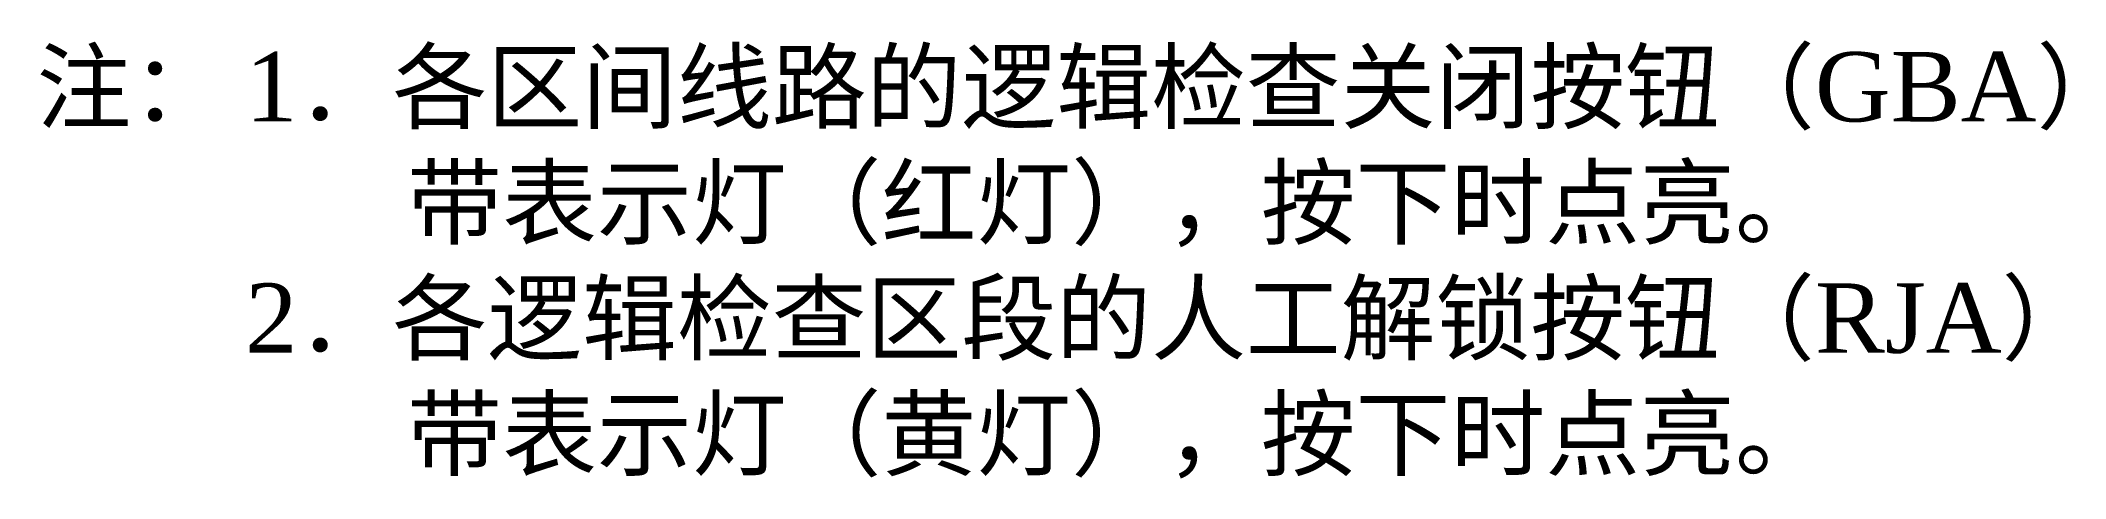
# Model space of a CAD drawing. Header units: millimetres. Extents: x 0.5 to 87.9, y -19.2 to -0.2.
import ezdxf
from ezdxf.enums import TextEntityAlignment as Align

# ---------------------------------------------------------------- set-up
doc = ezdxf.new("R2010")
doc.units = ezdxf.units.MM
doc.styles.add('CHINESE', font='TIMES.TTF')

msp = doc.modelspace()

# ---------------------------------------------------------------- texts
at = {"color": 255, "style": 'CHINESE'}
for s, p in [('注：', (0.348, -2.229)), ('1．各区间线路的逻辑检查关闭按钮（GBA）', (9.348, -2.229)), ('带表示灯（红灯），按下时点亮。', (16.348, -7.229)), ('2．各逻辑检查区段的人工解锁按钮（RJA）', (9.348, -12.229)), ('带表示灯（黄灯），按下时点亮。', (16.348, -17.229))]:
    msp.add_text(s, height=3, dxfattribs=at).set_placement(p, align=Align.MIDDLE_LEFT)

doc.saveas('drawing.dxf')
